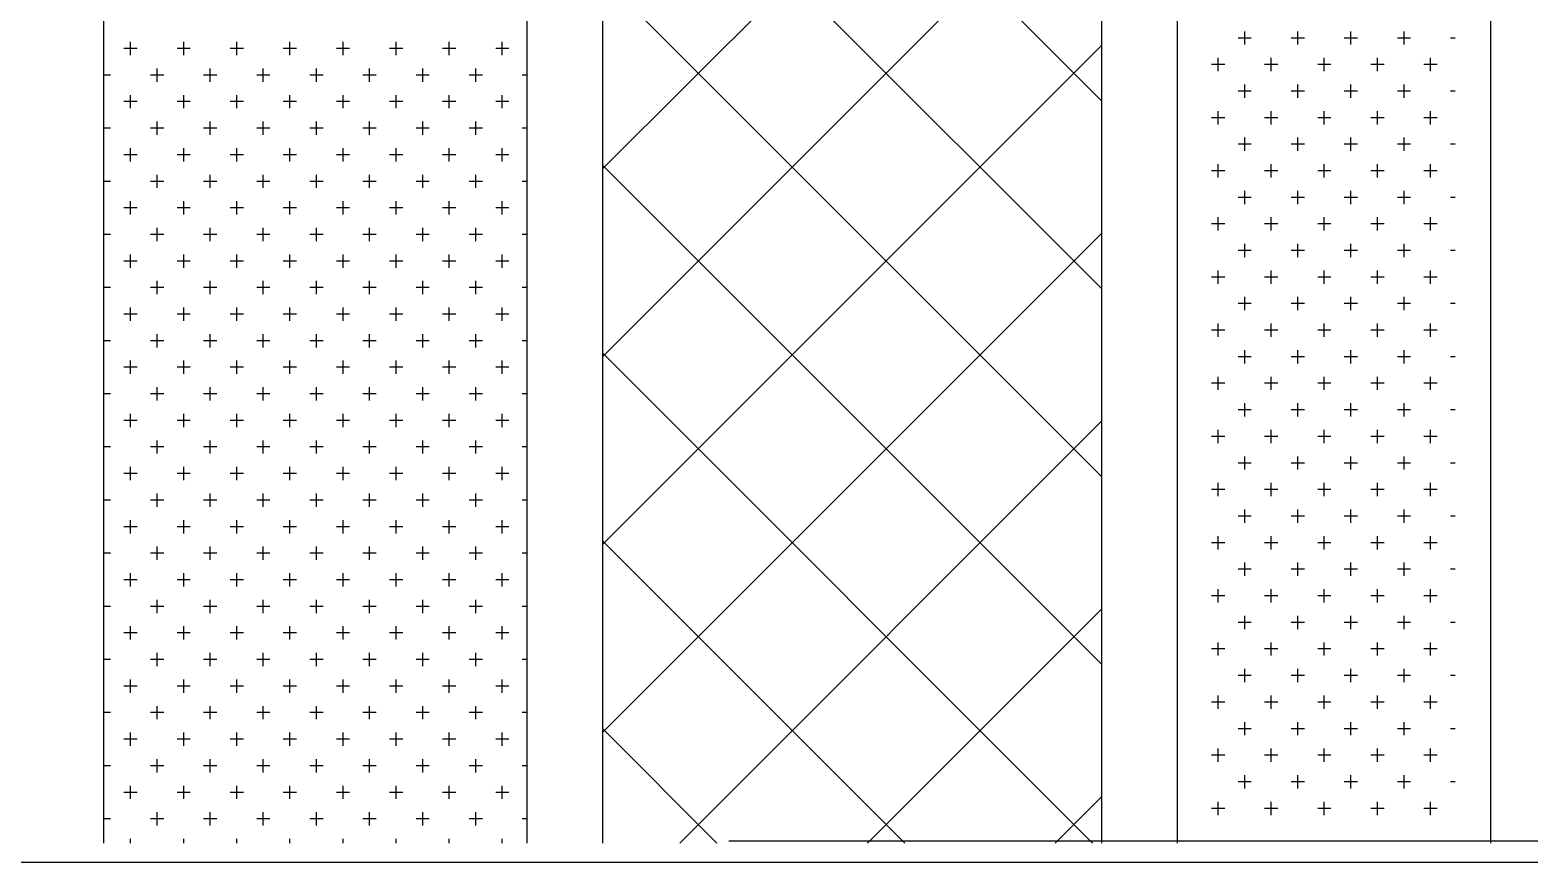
# Model space of a CAD drawing. Header units: inches. Extents: x 18.5 to 61, y 8.5 to 33.3.
# Drawn here: x 29.8771 to 30.2038, y 25.5563 to 25.7376 of the extents above; entities that cross this region are included whole.
import ezdxf

# ---------------------------------------------------------------- set-up
doc = ezdxf.new("R2010")
doc.units = ezdxf.units.IN
doc.header["$MEASUREMENT"] = 0
doc.layers.add('02', color=2, linetype='Continuous')
doc.layers.add('1', color=1, linetype='Continuous')

msp = doc.modelspace()

# ---------------------------------------------------------------- linework, layer by layer
at = {"layer": '02'}
for p, q in [((29.89316, 26.11239), (29.89316, 25.56041)), ((29.98542, 26.11232), (29.98542, 25.56041)), ((30.0019, 26.11215), (30.0019, 25.56041)), ((30.11064, 26.10976), (30.11064, 25.56041)), ((30.12712, 26.10921), (30.12712, 25.56041)), ((30.19541, 26.10541), (30.19541, 25.56041)), ((30.11064, 25.72216), (30.0019, 25.83091)), ((30.0019, 25.70728), (30.11064, 25.81602)), ((30.11064, 25.68124), (30.0019, 25.78998)), ((30.0019, 25.66635), (30.11064, 25.7751)), ((30.11064, 25.64031), (30.0019, 25.74905)), ((30.14186, 25.73437), (30.14186, 25.73727)), ((30.15343, 25.73437), (30.15343, 25.73727)), ((30.16501, 25.73437), (30.16501, 25.73727)), ((30.17659, 25.73437), (30.17659, 25.73727)), ((29.90048, 25.73352), (29.89758, 25.73352)), ((29.89903, 25.73208), (29.89903, 25.73497)), ((29.91205, 25.73352), (29.90916, 25.73352)), ((29.91061, 25.73208), (29.91061, 25.73497)), ((29.92363, 25.73352), (29.92074, 25.73352)), ((29.92218, 25.73208), (29.92218, 25.73497)), ((29.93521, 25.73352), (29.93231, 25.73352)), ((29.93376, 25.73208), (29.93376, 25.73497)), ((29.94678, 25.73352), (29.94389, 25.73352)), ((29.94534, 25.73208), (29.94534, 25.73497)), ((29.95836, 25.73352), (29.95546, 25.73352)), ((29.95691, 25.73208), (29.95691, 25.73497)), ((29.96993, 25.73352), (29.96704, 25.73352)), ((29.96849, 25.73208), (29.96849, 25.73497)), ((29.98151, 25.73352), (29.97862, 25.73352)), ((29.98006, 25.73208), (29.98006, 25.73497)), ((30.0019, 25.62543), (30.11064, 25.73417)), ((30.14331, 25.73582), (30.14041, 25.73582)), ((30.15488, 25.73582), (30.15199, 25.73582)), ((30.16646, 25.73582), (30.16356, 25.73582)), ((30.17803, 25.73582), (30.17514, 25.73582)), ((30.18773, 25.73582), (30.18672, 25.73582)), ((30.13752, 25.73003), (30.13462, 25.73003)), ((30.13607, 25.72859), (30.13607, 25.73148)), ((30.14909, 25.73003), (30.1462, 25.73003)), ((30.14765, 25.72859), (30.14765, 25.73148)), ((30.16067, 25.73003), (30.15778, 25.73003)), ((30.15922, 25.72859), (30.15922, 25.73148)), ((30.17225, 25.73003), (30.16935, 25.73003)), ((30.1708, 25.72859), (30.1708, 25.73148)), ((30.18382, 25.73003), (30.18093, 25.73003)), ((30.18237, 25.72859), (30.18237, 25.73148)), ((29.89469, 25.72774), (29.89316, 25.72774)), ((29.90627, 25.72774), (29.90337, 25.72774)), ((29.90482, 25.72629), (29.90482, 25.72918)), ((29.91784, 25.72774), (29.91495, 25.72774)), ((29.9164, 25.72629), (29.9164, 25.72918)), ((29.92942, 25.72774), (29.92652, 25.72774)), ((29.92797, 25.72629), (29.92797, 25.72918)), ((29.94099, 25.72774), (29.9381, 25.72774)), ((29.93955, 25.72629), (29.93955, 25.72918)), ((29.95257, 25.72774), (29.94968, 25.72774)), ((29.95112, 25.72629), (29.95112, 25.72918)), ((29.96415, 25.72774), (29.96125, 25.72774)), ((29.9627, 25.72629), (29.9627, 25.72918)), ((29.97572, 25.72774), (29.97283, 25.72774)), ((29.97427, 25.72629), (29.97427, 25.72918)), ((29.98542, 25.72774), (29.9844, 25.72774)), ((29.89903, 25.7205), (29.89903, 25.7234)), ((29.91061, 25.7205), (29.91061, 25.7234)), ((29.92218, 25.7205), (29.92218, 25.7234)), ((29.93376, 25.7205), (29.93376, 25.7234)), ((29.94534, 25.7205), (29.94534, 25.7234)), ((29.95691, 25.7205), (29.95691, 25.7234)), ((29.96849, 25.7205), (29.96849, 25.7234)), ((29.98006, 25.7205), (29.98006, 25.7234)), ((30.14331, 25.72424), (30.14041, 25.72424)), ((30.14186, 25.7228), (30.14186, 25.72569)), ((30.15488, 25.72424), (30.15199, 25.72424)), ((30.15343, 25.7228), (30.15343, 25.72569)), ((30.16646, 25.72424), (30.16356, 25.72424)), ((30.16501, 25.7228), (30.16501, 25.72569)), ((30.17803, 25.72424), (30.17514, 25.72424)), ((30.17659, 25.7228), (30.17659, 25.72569)), ((30.18773, 25.72424), (30.18672, 25.72424)), ((29.90048, 25.72195), (29.89758, 25.72195)), ((29.91205, 25.72195), (29.90916, 25.72195)), ((29.92363, 25.72195), (29.92074, 25.72195)), ((29.93521, 25.72195), (29.93231, 25.72195)), ((29.94678, 25.72195), (29.94389, 25.72195)), ((29.95836, 25.72195), (29.95546, 25.72195)), ((29.96993, 25.72195), (29.96704, 25.72195)), ((29.98151, 25.72195), (29.97862, 25.72195)), ((30.13607, 25.71701), (30.13607, 25.7199)), ((30.14765, 25.71701), (30.14765, 25.7199)), ((30.15922, 25.71701), (30.15922, 25.7199)), ((30.1708, 25.71701), (30.1708, 25.7199)), ((30.18237, 25.71701), (30.18237, 25.7199)), ((29.90482, 25.71471), (29.90482, 25.71761)), ((29.9164, 25.71471), (29.9164, 25.71761)), ((29.92797, 25.71471), (29.92797, 25.71761)), ((29.93955, 25.71471), (29.93955, 25.71761)), ((29.95112, 25.71471), (29.95112, 25.71761)), ((29.9627, 25.71471), (29.9627, 25.71761)), ((29.97427, 25.71471), (29.97427, 25.71761)), ((30.13752, 25.71846), (30.13462, 25.71846)), ((30.14909, 25.71846), (30.1462, 25.71846)), ((30.16067, 25.71846), (30.15778, 25.71846)), ((30.17225, 25.71846), (30.16935, 25.71846)), ((30.18382, 25.71846), (30.18093, 25.71846)), ((29.89469, 25.71616), (29.89316, 25.71616)), ((29.90627, 25.71616), (29.90337, 25.71616)), ((29.91784, 25.71616), (29.91495, 25.71616)), ((29.92942, 25.71616), (29.92652, 25.71616)), ((29.94099, 25.71616), (29.9381, 25.71616)), ((29.95257, 25.71616), (29.94968, 25.71616)), ((29.96415, 25.71616), (29.96125, 25.71616)), ((29.97572, 25.71616), (29.97283, 25.71616)), ((29.98542, 25.71616), (29.9844, 25.71616)), ((30.14186, 25.71122), (30.14186, 25.71412)), ((30.15343, 25.71122), (30.15343, 25.71412)), ((30.16501, 25.71122), (30.16501, 25.71412)), ((30.17659, 25.71122), (30.17659, 25.71412)), ((29.90048, 25.71037), (29.89758, 25.71037)), ((29.89903, 25.70893), (29.89903, 25.71182)), ((29.91205, 25.71037), (29.90916, 25.71037)), ((29.91061, 25.70893), (29.91061, 25.71182)), ((29.92363, 25.71037), (29.92074, 25.71037)), ((29.92218, 25.70893), (29.92218, 25.71182)), ((29.93521, 25.71037), (29.93231, 25.71037)), ((29.93376, 25.70893), (29.93376, 25.71182)), ((29.94678, 25.71037), (29.94389, 25.71037)), ((29.94534, 25.70893), (29.94534, 25.71182)), ((29.95836, 25.71037), (29.95546, 25.71037)), ((29.95691, 25.70893), (29.95691, 25.71182)), ((29.96993, 25.71037), (29.96704, 25.71037)), ((29.96849, 25.70893), (29.96849, 25.71182)), ((29.98151, 25.71037), (29.97862, 25.71037)), ((29.98006, 25.70893), (29.98006, 25.71182)), ((30.14331, 25.71267), (30.14041, 25.71267)), ((30.15488, 25.71267), (30.15199, 25.71267)), ((30.16646, 25.71267), (30.16356, 25.71267)), ((30.17803, 25.71267), (30.17514, 25.71267)), ((30.18773, 25.71267), (30.18672, 25.71267)), ((30.11064, 25.59938), (30.0019, 25.70813)), ((30.13752, 25.70688), (30.13462, 25.70688)), ((30.13607, 25.70543), (30.13607, 25.70833)), ((30.14909, 25.70688), (30.1462, 25.70688)), ((30.14765, 25.70543), (30.14765, 25.70833)), ((30.16067, 25.70688), (30.15778, 25.70688)), ((30.15922, 25.70543), (30.15922, 25.70833)), ((30.17225, 25.70688), (30.16935, 25.70688)), ((30.1708, 25.70543), (30.1708, 25.70833)), ((30.18382, 25.70688), (30.18093, 25.70688)), ((30.18237, 25.70543), (30.18237, 25.70833)), ((29.89469, 25.70458), (29.89316, 25.70458)), ((29.90627, 25.70458), (29.90337, 25.70458)), ((29.90482, 25.70314), (29.90482, 25.70603)), ((29.91784, 25.70458), (29.91495, 25.70458)), ((29.9164, 25.70314), (29.9164, 25.70603)), ((29.92942, 25.70458), (29.92652, 25.70458)), ((29.92797, 25.70314), (29.92797, 25.70603)), ((29.94099, 25.70458), (29.9381, 25.70458)), ((29.93955, 25.70314), (29.93955, 25.70603)), ((29.95257, 25.70458), (29.94968, 25.70458)), ((29.95112, 25.70314), (29.95112, 25.70603)), ((29.96415, 25.70458), (29.96125, 25.70458)), ((29.9627, 25.70314), (29.9627, 25.70603)), ((29.97572, 25.70458), (29.97283, 25.70458)), ((29.97427, 25.70314), (29.97427, 25.70603)), ((29.98542, 25.70458), (29.9844, 25.70458)), ((29.89903, 25.69735), (29.89903, 25.70024)), ((29.91061, 25.69735), (29.91061, 25.70024)), ((29.92218, 25.69735), (29.92218, 25.70024)), ((29.93376, 25.69735), (29.93376, 25.70024)), ((29.94534, 25.69735), (29.94534, 25.70024)), ((29.95691, 25.69735), (29.95691, 25.70024)), ((29.96849, 25.69735), (29.96849, 25.70024)), ((29.98006, 25.69735), (29.98006, 25.70024)), ((30.14331, 25.70109), (30.14041, 25.70109)), ((30.14186, 25.69965), (30.14186, 25.70254)), ((30.15488, 25.70109), (30.15199, 25.70109)), ((30.15343, 25.69965), (30.15343, 25.70254)), ((30.16646, 25.70109), (30.16356, 25.70109)), ((30.16501, 25.69965), (30.16501, 25.70254)), ((30.17803, 25.70109), (30.17514, 25.70109)), ((30.17659, 25.69965), (30.17659, 25.70254)), ((30.18773, 25.70109), (30.18672, 25.70109)), ((29.90048, 25.6988), (29.89758, 25.6988)), ((29.91205, 25.6988), (29.90916, 25.6988)), ((29.92363, 25.6988), (29.92074, 25.6988)), ((29.93521, 25.6988), (29.93231, 25.6988)), ((29.94678, 25.6988), (29.94389, 25.6988)), ((29.95836, 25.6988), (29.95546, 25.6988)), ((29.96993, 25.6988), (29.96704, 25.6988)), ((29.98151, 25.6988), (29.97862, 25.6988)), ((29.90482, 25.69156), (29.90482, 25.69446)), ((29.9164, 25.69156), (29.9164, 25.69446)), ((29.92797, 25.69156), (29.92797, 25.69446)), ((29.93955, 25.69156), (29.93955, 25.69446)), ((29.95112, 25.69156), (29.95112, 25.69446)), ((29.9627, 25.69156), (29.9627, 25.69446)), ((29.97427, 25.69156), (29.97427, 25.69446)), ((30.13752, 25.6953), (30.13462, 25.6953)), ((30.13607, 25.69386), (30.13607, 25.69675)), ((30.14909, 25.6953), (30.1462, 25.6953)), ((30.14765, 25.69386), (30.14765, 25.69675)), ((30.16067, 25.6953), (30.15778, 25.6953)), ((30.15922, 25.69386), (30.15922, 25.69675)), ((30.17225, 25.6953), (30.16935, 25.6953)), ((30.1708, 25.69386), (30.1708, 25.69675)), ((30.18382, 25.6953), (30.18093, 25.6953)), ((30.18237, 25.69386), (30.18237, 25.69675)), ((29.89469, 25.69301), (29.89316, 25.69301)), ((29.90627, 25.69301), (29.90337, 25.69301)), ((29.91784, 25.69301), (29.91495, 25.69301)), ((29.92942, 25.69301), (29.92652, 25.69301)), ((29.94099, 25.69301), (29.9381, 25.69301)), ((29.95257, 25.69301), (29.94968, 25.69301)), ((29.96415, 25.69301), (29.96125, 25.69301)), ((29.97572, 25.69301), (29.97283, 25.69301)), ((29.98542, 25.69301), (29.9844, 25.69301)), ((30.0019, 25.5845), (30.11064, 25.69324)), ((30.14186, 25.68807), (30.14186, 25.69096)), ((30.15343, 25.68807), (30.15343, 25.69096)), ((30.16501, 25.68807), (30.16501, 25.69096)), ((30.17659, 25.68807), (30.17659, 25.69096)), ((29.90048, 25.68722), (29.89758, 25.68722)), ((29.89903, 25.68577), (29.89903, 25.68867)), ((29.91205, 25.68722), (29.90916, 25.68722)), ((29.91061, 25.68577), (29.91061, 25.68867)), ((29.92363, 25.68722), (29.92074, 25.68722)), ((29.92218, 25.68577), (29.92218, 25.68867)), ((29.93521, 25.68722), (29.93231, 25.68722)), ((29.93376, 25.68577), (29.93376, 25.68867)), ((29.94678, 25.68722), (29.94389, 25.68722)), ((29.94534, 25.68577), (29.94534, 25.68867)), ((29.95836, 25.68722), (29.95546, 25.68722)), ((29.95691, 25.68577), (29.95691, 25.68867)), ((29.96993, 25.68722), (29.96704, 25.68722)), ((29.96849, 25.68577), (29.96849, 25.68867)), ((29.98151, 25.68722), (29.97862, 25.68722)), ((29.98006, 25.68577), (29.98006, 25.68867)), ((30.14331, 25.68952), (30.14041, 25.68952)), ((30.15488, 25.68952), (30.15199, 25.68952)), ((30.16646, 25.68952), (30.16356, 25.68952)), ((30.17803, 25.68952), (30.17514, 25.68952)), ((30.18773, 25.68952), (30.18672, 25.68952)), ((30.13607, 25.68228), (30.13607, 25.68518)), ((30.14765, 25.68228), (30.14765, 25.68518)), ((30.15922, 25.68228), (30.15922, 25.68518)), ((30.1708, 25.68228), (30.1708, 25.68518)), ((30.18237, 25.68228), (30.18237, 25.68518)), ((29.89469, 25.68143), (29.89316, 25.68143)), ((29.90627, 25.68143), (29.90337, 25.68143)), ((29.90482, 25.67999), (29.90482, 25.68288)), ((29.91784, 25.68143), (29.91495, 25.68143)), ((29.9164, 25.67999), (29.9164, 25.68288)), ((29.92942, 25.68143), (29.92652, 25.68143)), ((29.92797, 25.67999), (29.92797, 25.68288)), ((29.94099, 25.68143), (29.9381, 25.68143)), ((29.93955, 25.67999), (29.93955, 25.68288)), ((29.95257, 25.68143), (29.94968, 25.68143)), ((29.95112, 25.67999), (29.95112, 25.68288)), ((29.96415, 25.68143), (29.96125, 25.68143)), ((29.9627, 25.67999), (29.9627, 25.68288)), ((29.97572, 25.68143), (29.97283, 25.68143)), ((29.97427, 25.67999), (29.97427, 25.68288)), ((29.98542, 25.68143), (29.9844, 25.68143)), ((30.13752, 25.68373), (30.13462, 25.68373)), ((30.14909, 25.68373), (30.1462, 25.68373)), ((30.16067, 25.68373), (30.15778, 25.68373)), ((30.17225, 25.68373), (30.16935, 25.68373)), ((30.18382, 25.68373), (30.18093, 25.68373)), ((30.14331, 25.67794), (30.14041, 25.67794)), ((30.14186, 25.67649), (30.14186, 25.67939)), ((30.15488, 25.67794), (30.15199, 25.67794)), ((30.15343, 25.67649), (30.15343, 25.67939)), ((30.16646, 25.67794), (30.16356, 25.67794)), ((30.16501, 25.67649), (30.16501, 25.67939)), ((30.17803, 25.67794), (30.17514, 25.67794)), ((30.17659, 25.67649), (30.17659, 25.67939)), ((30.18773, 25.67794), (30.18672, 25.67794)), ((29.90048, 25.67564), (29.89758, 25.67564)), ((29.89903, 25.6742), (29.89903, 25.67709)), ((29.91205, 25.67564), (29.90916, 25.67564)), ((29.91061, 25.6742), (29.91061, 25.67709)), ((29.92363, 25.67564), (29.92074, 25.67564)), ((29.92218, 25.6742), (29.92218, 25.67709)), ((29.93521, 25.67564), (29.93231, 25.67564)), ((29.93376, 25.6742), (29.93376, 25.67709)), ((29.94678, 25.67564), (29.94389, 25.67564)), ((29.94534, 25.6742), (29.94534, 25.67709)), ((29.95836, 25.67564), (29.95546, 25.67564)), ((29.95691, 25.6742), (29.95691, 25.67709)), ((29.96993, 25.67564), (29.96704, 25.67564)), ((29.96849, 25.6742), (29.96849, 25.67709)), ((29.98151, 25.67564), (29.97862, 25.67564)), ((29.98006, 25.6742), (29.98006, 25.67709)), ((29.90482, 25.66841), (29.90482, 25.6713)), ((29.9164, 25.66841), (29.9164, 25.6713)), ((29.92797, 25.66841), (29.92797, 25.6713)), ((29.93955, 25.66841), (29.93955, 25.6713)), ((29.95112, 25.66841), (29.95112, 25.6713)), ((29.9627, 25.66841), (29.9627, 25.6713)), ((29.97427, 25.66841), (29.97427, 25.6713)), ((30.13752, 25.67215), (30.13462, 25.67215)), ((30.13607, 25.67071), (30.13607, 25.6736)), ((30.14909, 25.67215), (30.1462, 25.67215)), ((30.14765, 25.67071), (30.14765, 25.6736)), ((30.16067, 25.67215), (30.15778, 25.67215)), ((30.15922, 25.67071), (30.15922, 25.6736)), ((30.17225, 25.67215), (30.16935, 25.67215)), ((30.1708, 25.67071), (30.1708, 25.6736)), ((30.18382, 25.67215), (30.18093, 25.67215)), ((30.18237, 25.67071), (30.18237, 25.6736)), ((29.89469, 25.66986), (29.89316, 25.66986)), ((29.90627, 25.66986), (29.90337, 25.66986)), ((29.91784, 25.66986), (29.91495, 25.66986)), ((29.92942, 25.66986), (29.92652, 25.66986)), ((29.94099, 25.66986), (29.9381, 25.66986)), ((29.95257, 25.66986), (29.94968, 25.66986)), ((29.96415, 25.66986), (29.96125, 25.66986)), ((29.97572, 25.66986), (29.97283, 25.66986)), ((29.98542, 25.66986), (29.9844, 25.66986)), ((30.14186, 25.66492), (30.14186, 25.66781)), ((30.15343, 25.66492), (30.15343, 25.66781)), ((30.16501, 25.66492), (30.16501, 25.66781)), ((30.17659, 25.66492), (30.17659, 25.66781)), ((29.89903, 25.66262), (29.89903, 25.66552)), ((29.91061, 25.66262), (29.91061, 25.66552)), ((29.92218, 25.66262), (29.92218, 25.66552)), ((29.93376, 25.66262), (29.93376, 25.66552)), ((29.94534, 25.66262), (29.94534, 25.66552)), ((29.95691, 25.66262), (29.95691, 25.66552)), ((29.96849, 25.66262), (29.96849, 25.66552)), ((29.98006, 25.66262), (29.98006, 25.66552)), ((30.10869, 25.56041), (30.0019, 25.6672)), ((30.14331, 25.66637), (30.14041, 25.66637)), ((30.15488, 25.66637), (30.15199, 25.66637)), ((30.16646, 25.66637), (30.16356, 25.66637)), ((30.17803, 25.66637), (30.17514, 25.66637)), ((30.18773, 25.66637), (30.18672, 25.66637)), ((29.90048, 25.66407), (29.89758, 25.66407)), ((29.91205, 25.66407), (29.90916, 25.66407)), ((29.92363, 25.66407), (29.92074, 25.66407)), ((29.93521, 25.66407), (29.93231, 25.66407)), ((29.94678, 25.66407), (29.94389, 25.66407)), ((29.95836, 25.66407), (29.95546, 25.66407)), ((29.96993, 25.66407), (29.96704, 25.66407)), ((29.98151, 25.66407), (29.97862, 25.66407)), ((30.13607, 25.65913), (30.13607, 25.66202)), ((30.14765, 25.65913), (30.14765, 25.66202)), ((30.15922, 25.65913), (30.15922, 25.66202)), ((30.1708, 25.65913), (30.1708, 25.66202)), ((30.18237, 25.65913), (30.18237, 25.66202)), ((29.89469, 25.65828), (29.89316, 25.65828)), ((29.90627, 25.65828), (29.90337, 25.65828)), ((29.90482, 25.65683), (29.90482, 25.65973)), ((29.91784, 25.65828), (29.91495, 25.65828)), ((29.9164, 25.65683), (29.9164, 25.65973)), ((29.92942, 25.65828), (29.92652, 25.65828)), ((29.92797, 25.65683), (29.92797, 25.65973)), ((29.94099, 25.65828), (29.9381, 25.65828)), ((29.93955, 25.65683), (29.93955, 25.65973)), ((29.95257, 25.65828), (29.94968, 25.65828)), ((29.95112, 25.65683), (29.95112, 25.65973)), ((29.96415, 25.65828), (29.96125, 25.65828)), ((29.9627, 25.65683), (29.9627, 25.65973)), ((29.97572, 25.65828), (29.97283, 25.65828)), ((29.97427, 25.65683), (29.97427, 25.65973)), ((29.98542, 25.65828), (29.9844, 25.65828)), ((30.13752, 25.66058), (30.13462, 25.66058)), ((30.14909, 25.66058), (30.1462, 25.66058)), ((30.16067, 25.66058), (30.15778, 25.66058)), ((30.17225, 25.66058), (30.16935, 25.66058)), ((30.18382, 25.66058), (30.18093, 25.66058)), ((30.14331, 25.65479), (30.14041, 25.65479)), ((30.14186, 25.65334), (30.14186, 25.65624)), ((30.15488, 25.65479), (30.15199, 25.65479)), ((30.15343, 25.65334), (30.15343, 25.65624)), ((30.16646, 25.65479), (30.16356, 25.65479)), ((30.16501, 25.65334), (30.16501, 25.65624)), ((30.17803, 25.65479), (30.17514, 25.65479)), ((30.17659, 25.65334), (30.17659, 25.65624)), ((30.18773, 25.65479), (30.18672, 25.65479)), ((29.90048, 25.65249), (29.89758, 25.65249)), ((29.89903, 25.65105), (29.89903, 25.65394)), ((29.91205, 25.65249), (29.90916, 25.65249)), ((29.91061, 25.65105), (29.91061, 25.65394)), ((29.92363, 25.65249), (29.92074, 25.65249)), ((29.92218, 25.65105), (29.92218, 25.65394)), ((29.93521, 25.65249), (29.93231, 25.65249)), ((29.93376, 25.65105), (29.93376, 25.65394)), ((29.94678, 25.65249), (29.94389, 25.65249)), ((29.94534, 25.65105), (29.94534, 25.65394)), ((29.95836, 25.65249), (29.95546, 25.65249)), ((29.95691, 25.65105), (29.95691, 25.65394)), ((29.96993, 25.65249), (29.96704, 25.65249)), ((29.96849, 25.65105), (29.96849, 25.65394)), ((29.98151, 25.65249), (29.97862, 25.65249)), ((29.98006, 25.65105), (29.98006, 25.65394)), ((30.01873, 25.56041), (30.11064, 25.65232)), ((29.90482, 25.64526), (29.90482, 25.64815)), ((29.9164, 25.64526), (29.9164, 25.64815)), ((29.92797, 25.64526), (29.92797, 25.64815)), ((29.93955, 25.64526), (29.93955, 25.64815)), ((29.95112, 25.64526), (29.95112, 25.64815)), ((29.9627, 25.64526), (29.9627, 25.64815)), ((29.97427, 25.64526), (29.97427, 25.64815)), ((30.13752, 25.649), (30.13462, 25.649)), ((30.13607, 25.64755), (30.13607, 25.65045)), ((30.14909, 25.649), (30.1462, 25.649)), ((30.14765, 25.64755), (30.14765, 25.65045)), ((30.16067, 25.649), (30.15778, 25.649)), ((30.15922, 25.64755), (30.15922, 25.65045)), ((30.17225, 25.649), (30.16935, 25.649)), ((30.1708, 25.64755), (30.1708, 25.65045)), ((30.18382, 25.649), (30.18093, 25.649)), ((30.18237, 25.64755), (30.18237, 25.65045)), ((29.89469, 25.64671), (29.89316, 25.64671)), ((29.90627, 25.64671), (29.90337, 25.64671)), ((29.91784, 25.64671), (29.91495, 25.64671)), ((29.92942, 25.64671), (29.92652, 25.64671)), ((29.94099, 25.64671), (29.9381, 25.64671)), ((29.95257, 25.64671), (29.94968, 25.64671)), ((29.96415, 25.64671), (29.96125, 25.64671)), ((29.97572, 25.64671), (29.97283, 25.64671)), ((29.98542, 25.64671), (29.9844, 25.64671)), ((30.14186, 25.64177), (30.14186, 25.64466)), ((30.15343, 25.64177), (30.15343, 25.64466)), ((30.16501, 25.64177), (30.16501, 25.64466)), ((30.17659, 25.64177), (30.17659, 25.64466)), ((29.89903, 25.63947), (29.89903, 25.64236)), ((29.91061, 25.63947), (29.91061, 25.64236)), ((29.92218, 25.63947), (29.92218, 25.64236)), ((29.93376, 25.63947), (29.93376, 25.64236)), ((29.94534, 25.63947), (29.94534, 25.64236)), ((29.95691, 25.63947), (29.95691, 25.64236)), ((29.96849, 25.63947), (29.96849, 25.64236)), ((29.98006, 25.63947), (29.98006, 25.64236)), ((30.14331, 25.64321), (30.14041, 25.64321)), ((30.15488, 25.64321), (30.15199, 25.64321)), ((30.16646, 25.64321), (30.16356, 25.64321)), ((30.17803, 25.64321), (30.17514, 25.64321)), ((30.18773, 25.64321), (30.18672, 25.64321)), ((29.90048, 25.64092), (29.89758, 25.64092)), ((29.91205, 25.64092), (29.90916, 25.64092)), ((29.92363, 25.64092), (29.92074, 25.64092)), ((29.93521, 25.64092), (29.93231, 25.64092)), ((29.94678, 25.64092), (29.94389, 25.64092)), ((29.95836, 25.64092), (29.95546, 25.64092)), ((29.96993, 25.64092), (29.96704, 25.64092)), ((29.98151, 25.64092), (29.97862, 25.64092)), ((30.13607, 25.63598), (30.13607, 25.63887)), ((30.14765, 25.63598), (30.14765, 25.63887)), ((30.15922, 25.63598), (30.15922, 25.63887)), ((30.1708, 25.63598), (30.1708, 25.63887)), ((30.18237, 25.63598), (30.18237, 25.63887)), ((29.89469, 25.63513), (29.89316, 25.63513)), ((29.90627, 25.63513), (29.90337, 25.63513)), ((29.90482, 25.63368), (29.90482, 25.63658)), ((29.91784, 25.63513), (29.91495, 25.63513)), ((29.9164, 25.63368), (29.9164, 25.63658)), ((29.92942, 25.63513), (29.92652, 25.63513)), ((29.92797, 25.63368), (29.92797, 25.63658)), ((29.94099, 25.63513), (29.9381, 25.63513)), ((29.93955, 25.63368), (29.93955, 25.63658)), ((29.95257, 25.63513), (29.94968, 25.63513)), ((29.95112, 25.63368), (29.95112, 25.63658)), ((29.96415, 25.63513), (29.96125, 25.63513)), ((29.9627, 25.63368), (29.9627, 25.63658)), ((29.97572, 25.63513), (29.97283, 25.63513)), ((29.97427, 25.63368), (29.97427, 25.63658)), ((29.98542, 25.63513), (29.9844, 25.63513)), ((30.13752, 25.63743), (30.13462, 25.63743)), ((30.14909, 25.63743), (30.1462, 25.63743)), ((30.16067, 25.63743), (30.15778, 25.63743)), ((30.17225, 25.63743), (30.16935, 25.63743)), ((30.18382, 25.63743), (30.18093, 25.63743)), ((30.14331, 25.63164), (30.14041, 25.63164)), ((30.14186, 25.63019), (30.14186, 25.63308)), ((30.15488, 25.63164), (30.15199, 25.63164)), ((30.15343, 25.63019), (30.15343, 25.63308)), ((30.16646, 25.63164), (30.16356, 25.63164)), ((30.16501, 25.63019), (30.16501, 25.63308)), ((30.17803, 25.63164), (30.17514, 25.63164)), ((30.17659, 25.63019), (30.17659, 25.63308)), ((30.18773, 25.63164), (30.18672, 25.63164)), ((29.90048, 25.62934), (29.89758, 25.62934)), ((29.89903, 25.62789), (29.89903, 25.63079)), ((29.91205, 25.62934), (29.90916, 25.62934)), ((29.91061, 25.62789), (29.91061, 25.63079)), ((29.92363, 25.62934), (29.92074, 25.62934)), ((29.92218, 25.62789), (29.92218, 25.63079)), ((29.93521, 25.62934), (29.93231, 25.62934)), ((29.93376, 25.62789), (29.93376, 25.63079)), ((29.94678, 25.62934), (29.94389, 25.62934)), ((29.94534, 25.62789), (29.94534, 25.63079)), ((29.95836, 25.62934), (29.95546, 25.62934)), ((29.95691, 25.62789), (29.95691, 25.63079)), ((29.96993, 25.62934), (29.96704, 25.62934)), ((29.96849, 25.62789), (29.96849, 25.63079)), ((29.98151, 25.62934), (29.97862, 25.62934)), ((29.98006, 25.62789), (29.98006, 25.63079)), ((30.06777, 25.56041), (30.0019, 25.62627)), ((30.13752, 25.62585), (30.13462, 25.62585)), ((30.13607, 25.6244), (30.13607, 25.6273)), ((30.14909, 25.62585), (30.1462, 25.62585)), ((30.14765, 25.6244), (30.14765, 25.6273)), ((30.16067, 25.62585), (30.15778, 25.62585)), ((30.15922, 25.6244), (30.15922, 25.6273)), ((30.17225, 25.62585), (30.16935, 25.62585)), ((30.1708, 25.6244), (30.1708, 25.6273)), ((30.18382, 25.62585), (30.18093, 25.62585)), ((30.18237, 25.6244), (30.18237, 25.6273)), ((29.89469, 25.62355), (29.89316, 25.62355)), ((29.90627, 25.62355), (29.90337, 25.62355)), ((29.90482, 25.62211), (29.90482, 25.625)), ((29.91784, 25.62355), (29.91495, 25.62355)), ((29.9164, 25.62211), (29.9164, 25.625)), ((29.92942, 25.62355), (29.92652, 25.62355)), ((29.92797, 25.62211), (29.92797, 25.625)), ((29.94099, 25.62355), (29.9381, 25.62355)), ((29.93955, 25.62211), (29.93955, 25.625)), ((29.95257, 25.62355), (29.94968, 25.62355)), ((29.95112, 25.62211), (29.95112, 25.625)), ((29.96415, 25.62355), (29.96125, 25.62355)), ((29.9627, 25.62211), (29.9627, 25.625)), ((29.97572, 25.62355), (29.97283, 25.62355)), ((29.97427, 25.62211), (29.97427, 25.625)), ((29.98542, 25.62355), (29.9844, 25.62355)), ((29.89903, 25.61632), (29.89903, 25.61921)), ((29.91061, 25.61632), (29.91061, 25.61921)), ((29.92218, 25.61632), (29.92218, 25.61921)), ((29.93376, 25.61632), (29.93376, 25.61921)), ((29.94534, 25.61632), (29.94534, 25.61921)), ((29.95691, 25.61632), (29.95691, 25.61921)), ((29.96849, 25.61632), (29.96849, 25.61921)), ((29.98006, 25.61632), (29.98006, 25.61921)), ((30.14331, 25.62006), (30.14041, 25.62006)), ((30.14186, 25.61861), (30.14186, 25.62151)), ((30.15488, 25.62006), (30.15199, 25.62006)), ((30.15343, 25.61861), (30.15343, 25.62151)), ((30.16646, 25.62006), (30.16356, 25.62006)), ((30.16501, 25.61861), (30.16501, 25.62151)), ((30.17803, 25.62006), (30.17514, 25.62006)), ((30.17659, 25.61861), (30.17659, 25.62151)), ((30.18773, 25.62006), (30.18672, 25.62006)), ((29.90048, 25.61777), (29.89758, 25.61777)), ((29.91205, 25.61777), (29.90916, 25.61777)), ((29.92363, 25.61777), (29.92074, 25.61777)), ((29.93521, 25.61777), (29.93231, 25.61777)), ((29.94678, 25.61777), (29.94389, 25.61777)), ((29.95836, 25.61777), (29.95546, 25.61777)), ((29.96993, 25.61777), (29.96704, 25.61777)), ((29.98151, 25.61777), (29.97862, 25.61777)), ((30.13607, 25.61283), (30.13607, 25.61572)), ((30.14765, 25.61283), (30.14765, 25.61572)), ((30.15922, 25.61283), (30.15922, 25.61572)), ((30.1708, 25.61283), (30.1708, 25.61572)), ((30.18237, 25.61283), (30.18237, 25.61572)), ((29.89469, 25.61198), (29.89316, 25.61198)), ((29.90627, 25.61198), (29.90337, 25.61198)), ((29.90482, 25.61053), (29.90482, 25.61342)), ((29.91784, 25.61198), (29.91495, 25.61198)), ((29.9164, 25.61053), (29.9164, 25.61342)), ((29.92942, 25.61198), (29.92652, 25.61198)), ((29.92797, 25.61053), (29.92797, 25.61342)), ((29.94099, 25.61198), (29.9381, 25.61198)), ((29.93955, 25.61053), (29.93955, 25.61342)), ((29.95257, 25.61198), (29.94968, 25.61198)), ((29.95112, 25.61053), (29.95112, 25.61342)), ((29.96415, 25.61198), (29.96125, 25.61198)), ((29.9627, 25.61053), (29.9627, 25.61342)), ((29.97572, 25.61198), (29.97283, 25.61198)), ((29.97427, 25.61053), (29.97427, 25.61342)), ((29.98542, 25.61198), (29.9844, 25.61198)), ((30.13752, 25.61427), (30.13462, 25.61427)), ((30.14909, 25.61427), (30.1462, 25.61427)), ((30.16067, 25.61427), (30.15778, 25.61427)), ((30.17225, 25.61427), (30.16935, 25.61427)), ((30.18382, 25.61427), (30.18093, 25.61427)), ((30.05966, 25.56041), (30.11064, 25.61139)), ((30.14186, 25.60704), (30.14186, 25.60993)), ((30.15343, 25.60704), (30.15343, 25.60993)), ((30.16501, 25.60704), (30.16501, 25.60993)), ((30.17659, 25.60704), (30.17659, 25.60993)), ((29.90048, 25.60619), (29.89758, 25.60619)), ((29.89903, 25.60474), (29.89903, 25.60764)), ((29.91205, 25.60619), (29.90916, 25.60619)), ((29.91061, 25.60474), (29.91061, 25.60764)), ((29.92363, 25.60619), (29.92074, 25.60619)), ((29.92218, 25.60474), (29.92218, 25.60764)), ((29.93521, 25.60619), (29.93231, 25.60619)), ((29.93376, 25.60474), (29.93376, 25.60764)), ((29.94678, 25.60619), (29.94389, 25.60619)), ((29.94534, 25.60474), (29.94534, 25.60764)), ((29.95836, 25.60619), (29.95546, 25.60619)), ((29.95691, 25.60474), (29.95691, 25.60764)), ((29.96993, 25.60619), (29.96704, 25.60619)), ((29.96849, 25.60474), (29.96849, 25.60764)), ((29.98151, 25.60619), (29.97862, 25.60619)), ((29.98006, 25.60474), (29.98006, 25.60764)), ((30.14331, 25.60849), (30.14041, 25.60849)), ((30.15488, 25.60849), (30.15199, 25.60849)), ((30.16646, 25.60849), (30.16356, 25.60849)), ((30.17803, 25.60849), (30.17514, 25.60849)), ((30.18773, 25.60849), (30.18672, 25.60849)), ((30.13752, 25.6027), (30.13462, 25.6027)), ((30.13607, 25.60125), (30.13607, 25.60414)), ((30.14909, 25.6027), (30.1462, 25.6027)), ((30.14765, 25.60125), (30.14765, 25.60414)), ((30.16067, 25.6027), (30.15778, 25.6027)), ((30.15922, 25.60125), (30.15922, 25.60414)), ((30.17225, 25.6027), (30.16935, 25.6027)), ((30.1708, 25.60125), (30.1708, 25.60414)), ((30.18382, 25.6027), (30.18093, 25.6027)), ((30.18237, 25.60125), (30.18237, 25.60414)), ((29.89469, 25.6004), (29.89316, 25.6004)), ((29.90627, 25.6004), (29.90337, 25.6004)), ((29.90482, 25.59895), (29.90482, 25.60185)), ((29.91784, 25.6004), (29.91495, 25.6004)), ((29.9164, 25.59895), (29.9164, 25.60185)), ((29.92942, 25.6004), (29.92652, 25.6004)), ((29.92797, 25.59895), (29.92797, 25.60185)), ((29.94099, 25.6004), (29.9381, 25.6004)), ((29.93955, 25.59895), (29.93955, 25.60185)), ((29.95257, 25.6004), (29.94968, 25.6004)), ((29.95112, 25.59895), (29.95112, 25.60185)), ((29.96415, 25.6004), (29.96125, 25.6004)), ((29.9627, 25.59895), (29.9627, 25.60185)), ((29.97572, 25.6004), (29.97283, 25.6004)), ((29.97427, 25.59895), (29.97427, 25.60185)), ((29.98542, 25.6004), (29.9844, 25.6004)), ((29.89903, 25.59317), (29.89903, 25.59606)), ((29.91061, 25.59317), (29.91061, 25.59606)), ((29.92218, 25.59317), (29.92218, 25.59606)), ((29.93376, 25.59317), (29.93376, 25.59606)), ((29.94534, 25.59317), (29.94534, 25.59606)), ((29.95691, 25.59317), (29.95691, 25.59606)), ((29.96849, 25.59317), (29.96849, 25.59606)), ((29.98006, 25.59317), (29.98006, 25.59606)), ((30.14331, 25.59691), (30.14041, 25.59691)), ((30.14186, 25.59546), (30.14186, 25.59836)), ((30.15488, 25.59691), (30.15199, 25.59691)), ((30.15343, 25.59546), (30.15343, 25.59836)), ((30.16646, 25.59691), (30.16356, 25.59691)), ((30.16501, 25.59546), (30.16501, 25.59836)), ((30.17803, 25.59691), (30.17514, 25.59691)), ((30.17659, 25.59546), (30.17659, 25.59836)), ((30.18773, 25.59691), (30.18672, 25.59691)), ((29.90048, 25.59461), (29.89758, 25.59461)), ((29.91205, 25.59461), (29.90916, 25.59461)), ((29.92363, 25.59461), (29.92074, 25.59461)), ((29.93521, 25.59461), (29.93231, 25.59461)), ((29.94678, 25.59461), (29.94389, 25.59461)), ((29.95836, 25.59461), (29.95546, 25.59461)), ((29.96993, 25.59461), (29.96704, 25.59461)), ((29.98151, 25.59461), (29.97862, 25.59461)), ((30.13607, 25.58967), (30.13607, 25.59257)), ((30.14765, 25.58967), (30.14765, 25.59257)), ((30.15922, 25.58967), (30.15922, 25.59257)), ((30.1708, 25.58967), (30.1708, 25.59257)), ((30.18237, 25.58967), (30.18237, 25.59257)), ((29.90482, 25.58738), (29.90482, 25.59027)), ((29.9164, 25.58738), (29.9164, 25.59027)), ((29.92797, 25.58738), (29.92797, 25.59027)), ((29.93955, 25.58738), (29.93955, 25.59027)), ((29.95112, 25.58738), (29.95112, 25.59027)), ((29.9627, 25.58738), (29.9627, 25.59027)), ((29.97427, 25.58738), (29.97427, 25.59027)), ((30.13752, 25.59112), (30.13462, 25.59112)), ((30.14909, 25.59112), (30.1462, 25.59112)), ((30.16067, 25.59112), (30.15778, 25.59112)), ((30.17225, 25.59112), (30.16935, 25.59112)), ((30.18382, 25.59112), (30.18093, 25.59112)), ((29.89469, 25.58883), (29.89316, 25.58883)), ((29.90627, 25.58883), (29.90337, 25.58883)), ((29.91784, 25.58883), (29.91495, 25.58883)), ((29.92942, 25.58883), (29.92652, 25.58883)), ((29.94099, 25.58883), (29.9381, 25.58883)), ((29.95257, 25.58883), (29.94968, 25.58883)), ((29.96415, 25.58883), (29.96125, 25.58883)), ((29.97572, 25.58883), (29.97283, 25.58883)), ((29.98542, 25.58883), (29.9844, 25.58883)), ((30.14186, 25.58389), (30.14186, 25.58678)), ((30.15343, 25.58389), (30.15343, 25.58678)), ((30.16501, 25.58389), (30.16501, 25.58678)), ((30.17659, 25.58389), (30.17659, 25.58678)), ((29.90048, 25.58304), (29.89758, 25.58304)), ((29.89903, 25.58159), (29.89903, 25.58448)), ((29.91205, 25.58304), (29.90916, 25.58304)), ((29.91061, 25.58159), (29.91061, 25.58448)), ((29.92363, 25.58304), (29.92074, 25.58304)), ((29.92218, 25.58159), (29.92218, 25.58448)), ((29.93521, 25.58304), (29.93231, 25.58304)), ((29.93376, 25.58159), (29.93376, 25.58448)), ((29.94678, 25.58304), (29.94389, 25.58304)), ((29.94534, 25.58159), (29.94534, 25.58448)), ((29.95836, 25.58304), (29.95546, 25.58304)), ((29.95691, 25.58159), (29.95691, 25.58448)), ((29.96993, 25.58304), (29.96704, 25.58304)), ((29.96849, 25.58159), (29.96849, 25.58448)), ((29.98151, 25.58304), (29.97862, 25.58304)), ((29.98006, 25.58159), (29.98006, 25.58448)), ((30.02684, 25.56041), (30.0019, 25.58535)), ((30.14331, 25.58533), (30.14041, 25.58533)), ((30.15488, 25.58533), (30.15199, 25.58533)), ((30.16646, 25.58533), (30.16356, 25.58533)), ((30.17803, 25.58533), (30.17514, 25.58533)), ((30.18773, 25.58533), (30.18672, 25.58533)), ((30.13752, 25.57955), (30.13462, 25.57955)), ((30.13607, 25.5781), (30.13607, 25.58099)), ((30.14909, 25.57955), (30.1462, 25.57955)), ((30.14765, 25.5781), (30.14765, 25.58099)), ((30.16067, 25.57955), (30.15778, 25.57955)), ((30.15922, 25.5781), (30.15922, 25.58099)), ((30.17225, 25.57955), (30.16935, 25.57955)), ((30.1708, 25.5781), (30.1708, 25.58099)), ((30.18382, 25.57955), (30.18093, 25.57955)), ((30.18237, 25.5781), (30.18237, 25.58099)), ((29.89469, 25.57725), (29.89316, 25.57725)), ((29.90627, 25.57725), (29.90337, 25.57725)), ((29.90482, 25.5758), (29.90482, 25.5787)), ((29.91784, 25.57725), (29.91495, 25.57725)), ((29.9164, 25.5758), (29.9164, 25.5787)), ((29.92942, 25.57725), (29.92652, 25.57725)), ((29.92797, 25.5758), (29.92797, 25.5787)), ((29.94099, 25.57725), (29.9381, 25.57725)), ((29.93955, 25.5758), (29.93955, 25.5787)), ((29.95257, 25.57725), (29.94968, 25.57725)), ((29.95112, 25.5758), (29.95112, 25.5787)), ((29.96415, 25.57725), (29.96125, 25.57725)), ((29.9627, 25.5758), (29.9627, 25.5787)), ((29.97572, 25.57725), (29.97283, 25.57725)), ((29.97427, 25.5758), (29.97427, 25.5787)), ((29.98542, 25.57725), (29.9844, 25.57725)), ((29.89903, 25.57002), (29.89903, 25.57291)), ((29.91061, 25.57002), (29.91061, 25.57291)), ((29.92218, 25.57002), (29.92218, 25.57291)), ((29.93376, 25.57002), (29.93376, 25.57291)), ((29.94534, 25.57002), (29.94534, 25.57291)), ((29.95691, 25.57002), (29.95691, 25.57291)), ((29.96849, 25.57002), (29.96849, 25.57291)), ((29.98006, 25.57002), (29.98006, 25.57291)), ((30.14331, 25.57376), (30.14041, 25.57376)), ((30.14186, 25.57231), (30.14186, 25.57521)), ((30.15488, 25.57376), (30.15199, 25.57376)), ((30.15343, 25.57231), (30.15343, 25.57521)), ((30.16646, 25.57376), (30.16356, 25.57376)), ((30.16501, 25.57231), (30.16501, 25.57521)), ((30.17803, 25.57376), (30.17514, 25.57376)), ((30.17659, 25.57231), (30.17659, 25.57521)), ((30.18773, 25.57376), (30.18672, 25.57376)), ((29.90048, 25.57146), (29.89758, 25.57146)), ((29.91205, 25.57146), (29.90916, 25.57146)), ((29.92363, 25.57146), (29.92074, 25.57146)), ((29.93521, 25.57146), (29.93231, 25.57146)), ((29.94678, 25.57146), (29.94389, 25.57146)), ((29.95836, 25.57146), (29.95546, 25.57146)), ((29.96993, 25.57146), (29.96704, 25.57146)), ((29.98151, 25.57146), (29.97862, 25.57146)), ((30.10059, 25.56041), (30.11064, 25.57046)), ((29.90482, 25.56423), (29.90482, 25.56712)), ((29.9164, 25.56423), (29.9164, 25.56712)), ((29.92797, 25.56423), (29.92797, 25.56712)), ((29.93955, 25.56423), (29.93955, 25.56712)), ((29.95112, 25.56423), (29.95112, 25.56712)), ((29.9627, 25.56423), (29.9627, 25.56712)), ((29.97427, 25.56423), (29.97427, 25.56712)), ((30.13752, 25.56797), (30.13462, 25.56797)), ((30.13607, 25.56652), (30.13607, 25.56942)), ((30.14909, 25.56797), (30.1462, 25.56797)), ((30.14765, 25.56652), (30.14765, 25.56942)), ((30.16067, 25.56797), (30.15778, 25.56797)), ((30.15922, 25.56652), (30.15922, 25.56942)), ((30.17225, 25.56797), (30.16935, 25.56797)), ((30.1708, 25.56652), (30.1708, 25.56942)), ((30.18382, 25.56797), (30.18093, 25.56797)), ((30.18237, 25.56652), (30.18237, 25.56942)), ((29.89469, 25.56567), (29.89316, 25.56567)), ((29.90627, 25.56567), (29.90337, 25.56567)), ((29.91784, 25.56567), (29.91495, 25.56567)), ((29.92942, 25.56567), (29.92652, 25.56567)), ((29.94099, 25.56567), (29.9381, 25.56567)), ((29.95257, 25.56567), (29.94968, 25.56567)), ((29.96415, 25.56567), (29.96125, 25.56567)), ((29.97572, 25.56567), (29.97283, 25.56567)), ((29.98542, 25.56567), (29.9844, 25.56567)), ((29.89903, 25.56041), (29.89903, 25.56133)), ((29.91061, 25.56041), (29.91061, 25.56133)), ((29.92218, 25.56041), (29.92218, 25.56133)), ((29.93376, 25.56041), (29.93376, 25.56133)), ((29.94534, 25.56041), (29.94534, 25.56133)), ((29.95691, 25.56041), (29.95691, 25.56133)), ((29.96849, 25.56041), (29.96849, 25.56133)), ((29.98006, 25.56041), (29.98006, 25.56133)), ((30.35579, 25.56082), (30.0294, 25.56082))]:
    msp.add_line(p, q, dxfattribs=at)
at = {"layer": '1'}
msp.add_line((29.59163, 25.55628), (30.89242, 25.55628), dxfattribs=at)

doc.saveas('drawing.dxf')
